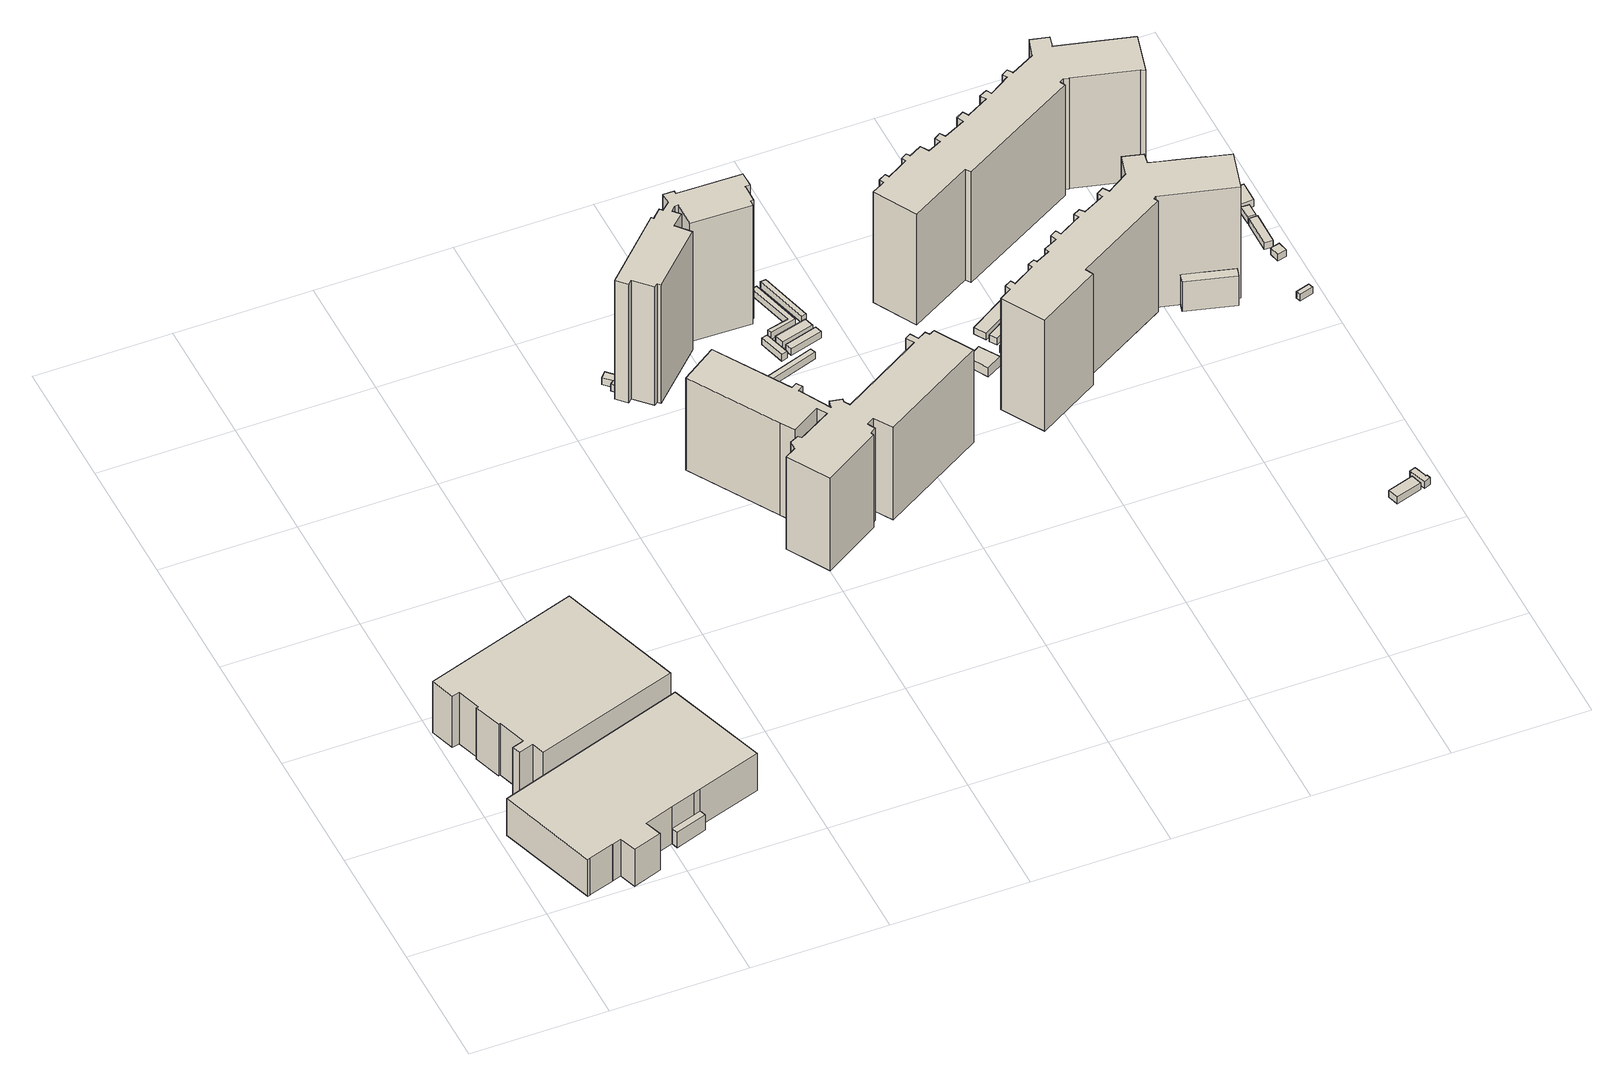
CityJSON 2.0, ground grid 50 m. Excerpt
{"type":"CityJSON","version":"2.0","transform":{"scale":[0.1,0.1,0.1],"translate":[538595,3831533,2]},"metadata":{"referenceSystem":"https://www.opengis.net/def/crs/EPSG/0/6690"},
"CityObjects":{
"building1":{"type":"Building","attributes":{"計測周辺長":227.55,"1/2500図郭":83,"区名":"住之江区","町丁目名称":"南港中７丁目","街区番号":2,"class":"3001","usage":"431","measuredHeight":16.5,"storeysAboveGround":5,"BuildingDetailAttribute.buildingRoofEdgeArea":2931.16,"BuildingDetailAttribute.buildingStructureType":"610","BuildingDetailAttribute.buildingStructureOrgType":"2","BuildingDetailAttribute.detailedUsage":"1720","BuildingDetailAttribute.specifiedBuildingCoverageRate":0.6,"BuildingDetailAttribute.surveyYear":2017,"BuildingTsunamiRiskAttribute.description":"1","BuildingTsunamiRiskAttribute.rank":"2","BuildingTsunamiRiskAttribute.depth":0.96,"BuildingHighTideRiskAttribute.description":"1","BuildingHighTideRiskAttribute.rank":"3","BuildingHighTideRiskAttribute.depth":3.7,"BuildingIDAttribute.prefecture":"27","BuildingIDAttribute.city":"27125"},"geometry":[{"type":"Solid","lod":"1","boundaries":[[[[0,1,2,3,4,5,6,7,8,9,10,11,12,13,14]],[[13,15,16,14]],[[12,17,15,13]],[[11,18,17,12]],[[10,19,18,11]],[[9,20,19,10]],[[8,21,20,9]],[[7,22,21,8]],[[6,23,22,7]],[[5,24,23,6]],[[4,25,24,5]],[[3,26,25,4]],[[2,27,26,3]],[[1,28,27,2]],[[0,29,28,1]],[[14,16,29,0]],[[15,17,18,19,20,21,22,23,24,25,26,27,28,29,16]]]]}]},
"building2":{"type":"Building","attributes":{"計測周辺長":219.79,"1/2500図郭":83,"区名":"住之江区","町丁目名称":"南港中７丁目","街区番号":2,"class":"3002","usage":"431","measuredHeight":23.1,"storeysAboveGround":6,"BuildingDetailAttribute.buildingRoofEdgeArea":2808.56,"BuildingDetailAttribute.buildingStructureType":"610","BuildingDetailAttribute.buildingStructureOrgType":"2","BuildingDetailAttribute.detailedUsage":"1720","BuildingDetailAttribute.specifiedBuildingCoverageRate":0.6,"BuildingDetailAttribute.surveyYear":2017,"BuildingTsunamiRiskAttribute.description":"1","BuildingTsunamiRiskAttribute.rank":"2","BuildingTsunamiRiskAttribute.depth":1.07,"BuildingHighTideRiskAttribute.description":"1","BuildingHighTideRiskAttribute.rank":"3","BuildingHighTideRiskAttribute.depth":3.72,"BuildingIDAttribute.prefecture":"27","BuildingIDAttribute.city":"27125"},"geometry":[{"type":"Solid","lod":"1","boundaries":[[[[30,31,32,33,34,35,36,37,38,39,40,41,42,43]],[[42,44,45,43]],[[41,46,44,42]],[[40,47,46,41]],[[39,48,47,40]],[[38,49,48,39]],[[37,50,49,38]],[[36,51,50,37]],[[35,52,51,36]],[[34,53,52,35]],[[33,54,53,34]],[[32,55,54,33]],[[31,56,55,32]],[[30,57,56,31]],[[43,45,57,30]],[[44,46,47,48,49,50,51,52,53,54,55,56,57,45]]]]}]},
"building3":{"type":"Building","attributes":{"計測周辺長":29.86,"1/2500図郭":83,"区名":"住之江区","町丁目名称":"南港中７丁目","街区番号":2,"class":"3003","usage":"431","measuredHeight":6.9,"storeysAboveGround":2,"BuildingDetailAttribute.buildingRoofEdgeArea":32.04,"BuildingDetailAttribute.buildingStructureType":"610","BuildingDetailAttribute.buildingStructureOrgType":"2","BuildingDetailAttribute.detailedUsage":"1720","BuildingDetailAttribute.specifiedBuildingCoverageRate":0.6,"BuildingDetailAttribute.surveyYear":2017,"BuildingTsunamiRiskAttribute.description":"1","BuildingTsunamiRiskAttribute.rank":"2","BuildingTsunamiRiskAttribute.depth":1,"BuildingHighTideRiskAttribute.description":"1","BuildingHighTideRiskAttribute.rank":"3","BuildingHighTideRiskAttribute.depth":3.7,"BuildingIDAttribute.prefecture":"27","BuildingIDAttribute.city":"27125"},"geometry":[{"type":"Solid","lod":"1","boundaries":[[[[58,59,60,61,62]],[[61,63,64,62]],[[60,65,63,61]],[[59,66,65,60]],[[58,67,66,59]],[[62,64,67,58]],[[63,65,66,67,64]]]]}]},
"building4":{"type":"Building","attributes":{"計測周辺長":77.87,"1/2500図郭":83,"区名":"住之江区","町丁目名称":"南港中３丁目","街区番号":9,"class":"3003","usage":"431","storeysAboveGround":1,"BuildingDetailAttribute.buildingRoofEdgeArea":107.81,"BuildingDetailAttribute.buildingStructureType":"610","BuildingDetailAttribute.buildingStructureOrgType":"2","BuildingDetailAttribute.detailedUsage":"1740","BuildingDetailAttribute.specifiedBuildingCoverageRate":0.6,"BuildingDetailAttribute.surveyYear":2017,"BuildingHighTideRiskAttribute.description":"1","BuildingHighTideRiskAttribute.rank":"2","BuildingHighTideRiskAttribute.depth":1.12,"BuildingIDAttribute.prefecture":"27","BuildingIDAttribute.city":"27125"},"geometry":[{"type":"Solid","lod":"1","boundaries":[[[[68,69,70,71,72,73,74,75,76,77,78,79]],[[78,80,81,79]],[[77,82,80,78]],[[76,83,82,77]],[[75,84,83,76]],[[74,85,84,75]],[[73,86,85,74]],[[72,87,86,73]],[[71,88,87,72]],[[70,89,88,71]],[[69,90,89,70]],[[68,91,90,69]],[[79,81,91,68]],[[80,82,83,84,85,86,87,88,89,90,91,81]]]]}]},
"building5":{"type":"Building","attributes":{"計測周辺長":20.27,"1/2500図郭":83,"区名":"住之江区","町丁目名称":"南港中３丁目","街区番号":9,"class":"3003","usage":"431","storeysAboveGround":1,"BuildingDetailAttribute.buildingRoofEdgeArea":24.84,"BuildingDetailAttribute.buildingStructureType":"610","BuildingDetailAttribute.buildingStructureOrgType":"2","BuildingDetailAttribute.detailedUsage":"1740","BuildingDetailAttribute.specifiedBuildingCoverageRate":0.6,"BuildingDetailAttribute.surveyYear":2017,"BuildingHighTideRiskAttribute.description":"1","BuildingHighTideRiskAttribute.rank":"2","BuildingHighTideRiskAttribute.depth":1,"BuildingIDAttribute.prefecture":"27","BuildingIDAttribute.city":"27125"},"geometry":[{"type":"Solid","lod":"1","boundaries":[[[[92,93,94,95]],[[94,96,97,95]],[[93,98,96,94]],[[92,99,98,93]],[[95,97,99,92]],[[96,98,99,97]]]]}]},
"building6":{"type":"Building","attributes":{"計測周辺長":20.17,"1/2500図郭":83,"区名":"住之江区","町丁目名称":"南港中３丁目","街区番号":9,"class":"3003","usage":"431","storeysAboveGround":1,"BuildingDetailAttribute.buildingRoofEdgeArea":24.75,"BuildingDetailAttribute.buildingStructureType":"610","BuildingDetailAttribute.buildingStructureOrgType":"2","BuildingDetailAttribute.detailedUsage":"1740","BuildingDetailAttribute.specifiedBuildingCoverageRate":0.6,"BuildingDetailAttribute.surveyYear":2017,"BuildingHighTideRiskAttribute.description":"1","BuildingHighTideRiskAttribute.rank":"2","BuildingHighTideRiskAttribute.depth":1,"BuildingIDAttribute.prefecture":"27","BuildingIDAttribute.city":"27125"},"geometry":[{"type":"Solid","lod":"1","boundaries":[[[[100,101,102,103]],[[102,104,105,103]],[[101,106,104,102]],[[100,107,106,101]],[[103,105,107,100]],[[104,106,107,105]]]]}]},
"building7":{"type":"Building","attributes":{"計測周辺長":191.43,"1/2500図郭":83,"区名":"住之江区","町丁目名称":"南港中３丁目","街区番号":9,"class":"3002","usage":"412","measuredHeight":53.1,"storeysAboveGround":14,"BuildingDetailAttribute.buildingRoofEdgeArea":879.19,"BuildingDetailAttribute.buildingStructureType":"603","BuildingDetailAttribute.buildingStructureOrgType":"3","BuildingDetailAttribute.detailedUsage":"1130","BuildingDetailAttribute.specifiedBuildingCoverageRate":0.6,"BuildingDetailAttribute.surveyYear":2017,"BuildingHighTideRiskAttribute.description":"1","BuildingHighTideRiskAttribute.rank":"2","BuildingHighTideRiskAttribute.depth":1.05,"BuildingIDAttribute.prefecture":"27","BuildingIDAttribute.city":"27125"},"geometry":[{"type":"Solid","lod":"1","boundaries":[[[[108,109,110,111,112,113,114,115,116,117,118,119,120,121,122,123,124,125,126,127,128,129,130,131,132,133,134]],[[133,135,136,134]],[[132,137,135,133]],[[131,138,137,132]],[[130,139,138,131]],[[129,140,139,130]],[[128,141,140,129]],[[127,142,141,128]],[[126,143,142,127]],[[125,144,143,126]],[[124,145,144,125]],[[123,146,145,124]],[[122,147,146,123]],[[121,148,147,122]],[[120,149,148,121]],[[119,150,149,120]],[[118,151,150,119]],[[117,152,151,118]],[[116,153,152,117]],[[115,154,153,116]],[[114,155,154,115]],[[113,156,155,114]],[[112,157,156,113]],[[111,158,157,112]],[[110,159,158,111]],[[109,160,159,110]],[[108,161,160,109]],[[134,136,161,108]],[[135,137,138,139,140,141,142,143,144,145,146,147,148,149,150,151,152,153,154,155,156,157,158,159,160,161,136]]]]}]},
"building8":{"type":"Building","attributes":{"計測周辺長":330.6,"1/2500図郭":83,"区名":"住之江区","町丁目名称":"南港中３丁目","街区番号":9,"class":"3002","usage":"412","measuredHeight":41.5,"storeysAboveGround":12,"BuildingDetailAttribute.buildingRoofEdgeArea":1994.13,"BuildingDetailAttribute.buildingStructureType":"603","BuildingDetailAttribute.buildingStructureOrgType":"3","BuildingDetailAttribute.detailedUsage":"1130","BuildingDetailAttribute.specifiedBuildingCoverageRate":0.6,"BuildingDetailAttribute.surveyYear":2017,"BuildingHighTideRiskAttribute.description":"1","BuildingHighTideRiskAttribute.rank":"2","BuildingHighTideRiskAttribute.depth":0.892,"BuildingIDAttribute.prefecture":"27","BuildingIDAttribute.city":"27125"},"geometry":[{"type":"Solid","lod":"1","boundaries":[[[[162,163,164,165,166,167,168,169,170,171,172,173,174,175,176,177,178,179,180,181,182,183,184,185,186,187,188,189,190,191,192,193,194,195,196]],[[195,197,198,196]],[[194,199,197,195]],[[193,200,199,194]],[[192,201,200,193]],[[191,202,201,192]],[[190,203,202,191]],[[189,204,203,190]],[[188,205,204,189]],[[187,206,205,188]],[[186,207,206,187]],[[185,208,207,186]],[[184,209,208,185]],[[183,210,209,184]],[[182,211,210,183]],[[181,212,211,182]],[[180,213,212,181]],[[179,214,213,180]],[[178,215,214,179]],[[177,216,215,178]],[[176,217,216,177]],[[175,218,217,176]],[[174,219,218,175]],[[173,220,219,174]],[[172,221,220,173]],[[171,222,221,172]],[[170,223,222,171]],[[169,224,223,170]],[[168,225,224,169]],[[167,226,225,168]],[[166,227,226,167]],[[165,228,227,166]],[[164,229,228,165]],[[163,230,229,164]],[[162,231,230,163]],[[196,198,231,162]],[[197,199,200,201,202,203,204,205,206,207,208,209,210,211,212,213,214,215,216,217,218,219,220,221,222,223,224,225,226,227,228,229,230,231,198]]]]}]},
"building9":{"type":"Building","attributes":{"計測周辺長":18.7,"1/2500図郭":83,"区名":"住之江区","町丁目名称":"南港中３丁目","街区番号":9,"class":"3003","usage":"431","storeysAboveGround":1,"BuildingDetailAttribute.buildingRoofEdgeArea":16.97,"BuildingDetailAttribute.buildingStructureType":"610","BuildingDetailAttribute.buildingStructureOrgType":"2","BuildingDetailAttribute.detailedUsage":"1740","BuildingDetailAttribute.specifiedBuildingCoverageRate":0.6,"BuildingDetailAttribute.surveyYear":2017,"BuildingHighTideRiskAttribute.description":"1","BuildingHighTideRiskAttribute.rank":"2","BuildingHighTideRiskAttribute.depth":0.985,"BuildingIDAttribute.prefecture":"27","BuildingIDAttribute.city":"27125"},"geometry":[{"type":"Solid","lod":"1","boundaries":[[[[232,233,234,235]],[[234,236,237,235]],[[233,238,236,234]],[[232,239,238,233]],[[235,237,239,232]],[[236,238,239,237]]]]}]},
"building10":{"type":"Building","attributes":{"計測周辺長":53.29,"1/2500図郭":83,"区名":"住之江区","町丁目名称":"南港中３丁目","街区番号":9,"class":"3001","usage":"414","measuredHeight":6.9,"storeysAboveGround":2,"BuildingDetailAttribute.buildingRoofEdgeArea":145.37,"BuildingDetailAttribute.buildingStructureType":"603","BuildingDetailAttribute.buildingStructureOrgType":"3","BuildingDetailAttribute.detailedUsage":"1140","BuildingDetailAttribute.specifiedBuildingCoverageRate":0.6,"BuildingDetailAttribute.surveyYear":2017,"BuildingHighTideRiskAttribute.description":"1","BuildingHighTideRiskAttribute.rank":"2","BuildingHighTideRiskAttribute.depth":1.04,"BuildingIDAttribute.prefecture":"27","BuildingIDAttribute.city":"27125"},"geometry":[{"type":"Solid","lod":"1","boundaries":[[[[240,241,242,243,244,245,246,247]],[[246,248,249,247]],[[245,250,248,246]],[[244,251,250,245]],[[243,252,251,244]],[[242,253,252,243]],[[241,254,253,242]],[[240,255,254,241]],[[247,249,255,240]],[[248,250,251,252,253,254,255,249]]]]}]},
"building11":{"type":"Building","attributes":{"計測周辺長":86.63,"1/2500図郭":83,"区名":"住之江区","町丁目名称":"南港中３丁目","街区番号":9,"class":"3003","usage":"431","storeysAboveGround":1,"BuildingDetailAttribute.buildingRoofEdgeArea":91.78,"BuildingDetailAttribute.buildingStructureType":"610","BuildingDetailAttribute.buildingStructureOrgType":"2","BuildingDetailAttribute.detailedUsage":"1740","BuildingDetailAttribute.specifiedBuildingCoverageRate":0.6,"BuildingDetailAttribute.surveyYear":2017,"BuildingHighTideRiskAttribute.description":"1","BuildingHighTideRiskAttribute.rank":"2","BuildingHighTideRiskAttribute.depth":0.973,"BuildingIDAttribute.prefecture":"27","BuildingIDAttribute.city":"27125"},"geometry":[{"type":"Solid","lod":"1","boundaries":[[[[256,257,258,259]],[[258,260,261,259]],[[257,262,260,258]],[[256,263,262,257]],[[259,261,263,256]],[[260,262,263,261]]]]}]},
"building12":{"type":"Building","attributes":{"計測周辺長":18.37,"1/2500図郭":83,"区名":"住之江区","町丁目名称":"南港中３丁目","街区番号":9,"class":"3003","usage":"431","storeysAboveGround":1,"BuildingDetailAttribute.buildingRoofEdgeArea":18.41,"BuildingDetailAttribute.buildingStructureType":"610","BuildingDetailAttribute.buildingStructureOrgType":"2","BuildingDetailAttribute.detailedUsage":"1740","BuildingDetailAttribute.specifiedBuildingCoverageRate":0.6,"BuildingDetailAttribute.surveyYear":2017,"BuildingHighTideRiskAttribute.description":"1","BuildingHighTideRiskAttribute.rank":"2","BuildingHighTideRiskAttribute.depth":0.985,"BuildingIDAttribute.prefecture":"27","BuildingIDAttribute.city":"27125"},"geometry":[{"type":"Solid","lod":"1","boundaries":[[[[264,265,266,267]],[[266,268,269,267]],[[265,270,268,266]],[[264,271,270,265]],[[267,269,271,264]],[[268,270,271,269]]]]}]},
"building13":{"type":"Building","attributes":{"計測周辺長":21.28,"1/2500図郭":83,"区名":"住之江区","町丁目名称":"南港中３丁目","街区番号":9,"class":"3003","usage":"431","storeysAboveGround":1,"BuildingDetailAttribute.buildingRoofEdgeArea":27.97,"BuildingDetailAttribute.buildingStructureType":"610","BuildingDetailAttribute.buildingStructureOrgType":"2","BuildingDetailAttribute.detailedUsage":"1740","BuildingDetailAttribute.specifiedBuildingCoverageRate":0.6,"BuildingDetailAttribute.surveyYear":2017,"BuildingHighTideRiskAttribute.description":"1","BuildingHighTideRiskAttribute.rank":"2","BuildingHighTideRiskAttribute.depth":1.07,"BuildingIDAttribute.prefecture":"27","BuildingIDAttribute.city":"27125"},"geometry":[{"type":"Solid","lod":"1","boundaries":[[[[272,273,274,275]],[[274,276,277,275]],[[273,278,276,274]],[[272,279,278,273]],[[275,277,279,272]],[[276,278,279,277]]]]}]},
"building14":{"type":"Building","attributes":{"計測周辺長":19.48,"1/2500図郭":83,"区名":"住之江区","町丁目名称":"南港中３丁目","街区番号":9,"class":"3003","usage":"431","storeysAboveGround":1,"BuildingDetailAttribute.buildingRoofEdgeArea":22.69,"BuildingDetailAttribute.buildingStructureType":"610","BuildingDetailAttribute.buildingStructureOrgType":"2","BuildingDetailAttribute.detailedUsage":"1740","BuildingDetailAttribute.specifiedBuildingCoverageRate":0.6,"BuildingDetailAttribute.surveyYear":2017,"BuildingHighTideRiskAttribute.description":"1","BuildingHighTideRiskAttribute.rank":"2","BuildingHighTideRiskAttribute.depth":1.02,"BuildingIDAttribute.prefecture":"27","BuildingIDAttribute.city":"27125"},"geometry":[{"type":"Solid","lod":"1","boundaries":[[[[280,281,282,283]],[[282,284,285,283]],[[281,286,284,282]],[[280,287,286,281]],[[283,285,287,280]],[[284,286,287,285]]]]}]},
"building15":{"type":"Building","attributes":{"計測周辺長":25.18,"1/2500図郭":83,"区名":"住之江区","町丁目名称":"南港中３丁目","街区番号":9,"class":"3003","usage":"431","storeysAboveGround":1,"BuildingDetailAttribute.buildingRoofEdgeArea":23.94,"BuildingDetailAttribute.buildingStructureType":"610","BuildingDetailAttribute.buildingStructureOrgType":"2","BuildingDetailAttribute.detailedUsage":"1740","BuildingDetailAttribute.specifiedBuildingCoverageRate":0.6,"BuildingDetailAttribute.surveyYear":2017,"BuildingHighTideRiskAttribute.description":"1","BuildingHighTideRiskAttribute.rank":"2","BuildingHighTideRiskAttribute.depth":1.13,"BuildingIDAttribute.prefecture":"27","BuildingIDAttribute.city":"27125"},"geometry":[{"type":"Solid","lod":"1","boundaries":[[[[288,289,290,291]],[[290,292,293,291]],[[289,294,292,290]],[[288,295,294,289]],[[291,293,295,288]],[[292,294,295,293]]]]}]},
"building16":{"type":"Building","attributes":{"計測周辺長":20.35,"1/2500図郭":83,"区名":"住之江区","町丁目名称":"南港中３丁目","街区番号":9,"class":"3003","usage":"431","storeysAboveGround":1,"BuildingDetailAttribute.buildingRoofEdgeArea":23.94,"BuildingDetailAttribute.buildingStructureType":"610","BuildingDetailAttribute.buildingStructureOrgType":"2","BuildingDetailAttribute.detailedUsage":"1740","BuildingDetailAttribute.specifiedBuildingCoverageRate":0.6,"BuildingDetailAttribute.surveyYear":2017,"BuildingHighTideRiskAttribute.description":"1","BuildingHighTideRiskAttribute.rank":"2","BuildingHighTideRiskAttribute.depth":1.02,"BuildingIDAttribute.prefecture":"27","BuildingIDAttribute.city":"27125"},"geometry":[{"type":"Solid","lod":"1","boundaries":[[[[296,297,298,299]],[[298,300,301,299]],[[297,302,300,298]],[[296,303,302,297]],[[299,301,303,296]],[[300,302,303,301]]]]}]},
"building17":{"type":"Building","attributes":{"計測周辺長":32.63,"1/2500図郭":83,"区名":"住之江区","町丁目名称":"南港中３丁目","街区番号":9,"class":"3003","usage":"431","storeysAboveGround":1,"BuildingDetailAttribute.buildingRoofEdgeArea":46.12,"BuildingDetailAttribute.buildingStructureType":"610","BuildingDetailAttribute.buildingStructureOrgType":"2","BuildingDetailAttribute.detailedUsage":"1740","BuildingDetailAttribute.specifiedBuildingCoverageRate":0.6,"BuildingDetailAttribute.surveyYear":2017,"BuildingHighTideRiskAttribute.description":"1","BuildingHighTideRiskAttribute.rank":"2","BuildingHighTideRiskAttribute.depth":1.34,"BuildingIDAttribute.prefecture":"27","BuildingIDAttribute.city":"27125"},"geometry":[{"type":"Solid","lod":"1","boundaries":[[[[304,305,306,307]],[[306,308,309,307]],[[305,310,308,306]],[[304,311,310,305]],[[307,309,311,304]],[[308,310,311,309]]]]}]},
"building18":{"type":"Building","attributes":{"計測周辺長":31.18,"1/2500図郭":83,"区名":"住之江区","町丁目名称":"南港中３丁目","街区番号":9,"class":"3003","usage":"431","storeysAboveGround":1,"BuildingDetailAttribute.buildingRoofEdgeArea":36.31,"BuildingDetailAttribute.buildingStructureType":"610","BuildingDetailAttribute.buildingStructureOrgType":"2","BuildingDetailAttribute.detailedUsage":"1740","BuildingDetailAttribute.specifiedBuildingCoverageRate":0.6,"BuildingDetailAttribute.surveyYear":2017,"BuildingHighTideRiskAttribute.description":"1","BuildingHighTideRiskAttribute.rank":"2","BuildingHighTideRiskAttribute.depth":1.06,"BuildingIDAttribute.prefecture":"27","BuildingIDAttribute.city":"27125"},"geometry":[{"type":"Solid","lod":"1","boundaries":[[[[312,313,314,315]],[[314,316,317,315]],[[313,318,316,314]],[[312,319,318,313]],[[315,317,319,312]],[[316,318,319,317]]]]}]},
"building19":{"type":"Building","attributes":{"計測周辺長":60.88,"1/2500図郭":83,"区名":"住之江区","町丁目名称":"南港中３丁目","街区番号":9,"class":"3003","usage":"431","storeysAboveGround":1,"BuildingDetailAttribute.buildingRoofEdgeArea":53.75,"BuildingDetailAttribute.buildingStructureType":"610","BuildingDetailAttribute.buildingStructureOrgType":"2","BuildingDetailAttribute.detailedUsage":"1740","BuildingDetailAttribute.specifiedBuildingCoverageRate":0.6,"BuildingDetailAttribute.surveyYear":2017,"BuildingHighTideRiskAttribute.description":"1","BuildingHighTideRiskAttribute.rank":"2","BuildingHighTideRiskAttribute.depth":1.08,"BuildingIDAttribute.prefecture":"27","BuildingIDAttribute.city":"27125"},"geometry":[{"type":"Solid","lod":"1","boundaries":[[[[320,321,322,323,324,325]],[[324,326,327,325]],[[323,328,326,324]],[[322,329,328,323]],[[321,330,329,322]],[[320,331,330,321]],[[325,327,331,320]],[[326,328,329,330,331,327]]]]}]},
"building20":{"type":"Building","attributes":{"計測周辺長":21.81,"1/2500図郭":83,"区名":"住之江区","町丁目名称":"南港中３丁目","街区番号":9,"class":"3003","usage":"431","storeysAboveGround":1,"BuildingDetailAttribute.buildingRoofEdgeArea":28,"BuildingDetailAttribute.buildingStructureType":"610","BuildingDetailAttribute.buildingStructureOrgType":"2","BuildingDetailAttribute.detailedUsage":"1740","BuildingDetailAttribute.specifiedBuildingCoverageRate":0.6,"BuildingDetailAttribute.surveyYear":2017,"BuildingHighTideRiskAttribute.description":"1","BuildingHighTideRiskAttribute.rank":"2","BuildingHighTideRiskAttribute.depth":0.844,"BuildingIDAttribute.prefecture":"27","BuildingIDAttribute.city":"27125"},"geometry":[{"type":"Solid","lod":"1","boundaries":[[[[332,333,334,335]],[[334,336,337,335]],[[333,338,336,334]],[[332,339,338,333]],[[335,337,339,332]],[[336,338,339,337]]]]}]},
"building21":{"type":"Building","attributes":{"計測周辺長":45.98,"1/2500図郭":83,"区名":"住之江区","町丁目名称":"南港中３丁目","街区番号":9,"class":"3003","usage":"431","storeysAboveGround":1,"BuildingDetailAttribute.buildingRoofEdgeArea":40.22,"BuildingDetailAttribute.buildingStructureType":"610","BuildingDetailAttribute.buildingStructureOrgType":"2","BuildingDetailAttribute.detailedUsage":"1740","BuildingDetailAttribute.specifiedBuildingCoverageRate":0.6,"BuildingDetailAttribute.surveyYear":2017,"BuildingHighTideRiskAttribute.description":"1","BuildingHighTideRiskAttribute.rank":"2","BuildingHighTideRiskAttribute.depth":1.31,"BuildingIDAttribute.prefecture":"27","BuildingIDAttribute.city":"27125"},"geometry":[{"type":"Solid","lod":"1","boundaries":[[[[340,341,342,343]],[[342,344,345,343]],[[341,346,344,342]],[[340,347,346,341]],[[343,345,347,340]],[[344,346,347,345]]]]}]},
"building22":{"type":"Building","attributes":{"計測周辺長":29.59,"1/2500図郭":83,"区名":"住之江区","町丁目名称":"南港中３丁目","街区番号":8,"class":"3001","usage":"412","measuredHeight":4.2,"storeysAboveGround":1,"BuildingDetailAttribute.buildingRoofEdgeArea":53.69,"BuildingDetailAttribute.buildingStructureType":"603","BuildingDetailAttribute.buildingStructureOrgType":"3","BuildingDetailAttribute.detailedUsage":"1130","BuildingDetailAttribute.specifiedBuildingCoverageRate":0.6,"BuildingDetailAttribute.surveyYear":2017,"BuildingHighTideRiskAttribute.description":"1","BuildingHighTideRiskAttribute.rank":"2","BuildingHighTideRiskAttribute.depth":0.806,"BuildingIDAttribute.prefecture":"27","BuildingIDAttribute.city":"27125"},"geometry":[{"type":"Solid","lod":"1","boundaries":[[[[348,349,350,351]],[[350,352,353,351]],[[349,354,352,350]],[[348,355,354,349]],[[351,353,355,348]],[[352,354,355,353]]]]}]},
"building23":{"type":"Building","attributes":{"計測周辺長":53.94,"1/2500図郭":83,"区名":"住之江区","町丁目名称":"南港中３丁目","街区番号":8,"class":"3003","usage":"431","storeysAboveGround":1,"BuildingDetailAttribute.buildingRoofEdgeArea":104.88,"BuildingDetailAttribute.buildingStructureType":"610","BuildingDetailAttribute.buildingStructureOrgType":"2","BuildingDetailAttribute.detailedUsage":"1740","BuildingDetailAttribute.specifiedBuildingCoverageRate":0.6,"BuildingDetailAttribute.surveyYear":2017,"BuildingHighTideRiskAttribute.description":"1","BuildingHighTideRiskAttribute.rank":"2","BuildingHighTideRiskAttribute.depth":0.677,"BuildingIDAttribute.prefecture":"27","BuildingIDAttribute.city":"27125"},"geometry":[{"type":"Solid","lod":"1","boundaries":[[[[356,357,358,359,360,361]],[[360,362,363,361]],[[359,364,362,360]],[[358,365,364,359]],[[357,366,365,358]],[[356,367,366,357]],[[361,363,367,356]],[[362,364,365,366,367,363]]]]}]},
"building24":{"type":"Building","attributes":{"計測周辺長":48.91,"1/2500図郭":83,"区名":"住之江区","町丁目名称":"南港中３丁目","街区番号":8,"class":"3003","usage":"431","storeysAboveGround":1,"BuildingDetailAttribute.buildingRoofEdgeArea":70.91,"BuildingDetailAttribute.buildingStructureType":"610","BuildingDetailAttribute.buildingStructureOrgType":"2","BuildingDetailAttribute.detailedUsage":"1740","BuildingDetailAttribute.specifiedBuildingCoverageRate":0.6,"BuildingDetailAttribute.surveyYear":2017,"BuildingHighTideRiskAttribute.description":"1","BuildingHighTideRiskAttribute.rank":"2","BuildingHighTideRiskAttribute.depth":0.906,"BuildingIDAttribute.prefecture":"27","BuildingIDAttribute.city":"27125"},"geometry":[{"type":"Solid","lod":"1","boundaries":[[[[368,369,370,371]],[[370,372,373,371]],[[369,374,372,370]],[[368,375,374,369]],[[371,373,375,368]],[[372,374,375,373]]]]}]},
"building25":{"type":"Building","attributes":{"計測周辺長":50.35,"1/2500図郭":83,"区名":"住之江区","町丁目名称":"南港中３丁目","街区番号":8,"class":"3003","usage":"431","storeysAboveGround":1,"BuildingDetailAttribute.buildingRoofEdgeArea":70.19,"BuildingDetailAttribute.buildingStructureType":"610","BuildingDetailAttribute.buildingStructureOrgType":"2","BuildingDetailAttribute.detailedUsage":"1740","BuildingDetailAttribute.specifiedBuildingCoverageRate":0.6,"BuildingDetailAttribute.surveyYear":2017,"BuildingHighTideRiskAttribute.description":"1","BuildingHighTideRiskAttribute.rank":"2","BuildingHighTideRiskAttribute.depth":0.906,"BuildingIDAttribute.prefecture":"27","BuildingIDAttribute.city":"27125"},"geometry":[{"type":"Solid","lod":"1","boundaries":[[[[376,377,378,379]],[[378,380,381,379]],[[377,382,380,378]],[[376,383,382,377]],[[379,381,383,376]],[[380,382,383,381]]]]}]},
"building26":{"type":"Building","attributes":{"計測周辺長":31.33,"1/2500図郭":83,"区名":"住之江区","町丁目名称":"南港中３丁目","街区番号":8,"class":"3003","usage":"431","storeysAboveGround":1,"BuildingDetailAttribute.buildingRoofEdgeArea":35.44,"BuildingDetailAttribute.buildingStructureType":"610","BuildingDetailAttribute.buildingStructureOrgType":"2","BuildingDetailAttribute.detailedUsage":"1740","BuildingDetailAttribute.specifiedBuildingCoverageRate":0.6,"BuildingDetailAttribute.surveyYear":2017,"BuildingHighTideRiskAttribute.description":"1","BuildingHighTideRiskAttribute.rank":"2","BuildingHighTideRiskAttribute.depth":0.761,"BuildingIDAttribute.prefecture":"27","BuildingIDAttribute.city":"27125"},"geometry":[{"type":"Solid","lod":"1","boundaries":[[[[384,385,386,387]],[[386,388,389,387]],[[385,390,388,386]],[[384,391,390,385]],[[387,389,391,384]],[[388,390,391,389]]]]}]},
"building27":{"type":"Building","attributes":{"計測周辺長":279.92,"1/2500図郭":83,"区名":"住之江区","町丁目名称":"南港中３丁目","街区番号":8,"class":"3002","usage":"412","measuredHeight":49.8,"storeysAboveGround":14,"BuildingDetailAttribute.buildingRoofEdgeArea":1777.23,"BuildingDetailAttribute.buildingStructureType":"603","BuildingDetailAttribute.buildingStructureOrgType":"3","BuildingDetailAttribute.detailedUsage":"1130","BuildingDetailAttribute.specifiedBuildingCoverageRate":0.6,"BuildingDetailAttribute.surveyYear":2017,"BuildingHighTideRiskAttribute.description":"1","BuildingHighTideRiskAttribute.rank":"2","BuildingHighTideRiskAttribute.depth":1.08,"BuildingIDAttribute.prefecture":"27","BuildingIDAttribute.city":"27125"},"geometry":[{"type":"Solid","lod":"1","boundaries":[[[[392,393,394,395,396,397,398,399,400,401,402,403,404,405,406,407,408,409,410,411,412,413,414,415,416,417,418,419,420,421,422,423,424,425,426,427,428,429,430,431,432]],[[431,433,434,432]],[[430,435,433,431]],[[429,436,435,430]],[[428,437,436,429]],[[427,438,437,428]],[[426,439,438,427]],[[425,440,439,426]],[[424,441,440,425]],[[423,442,441,424]],[[422,443,442,423]],[[421,444,443,422]],[[420,445,444,421]],[[419,446,445,420]],[[418,447,446,419]],[[417,448,447,418]],[[416,449,448,417]],[[415,450,449,416]],[[414,451,450,415]],[[413,452,451,414]],[[412,453,452,413]],[[411,454,453,412]],[[410,455,454,411]],[[409,456,455,410]],[[408,457,456,409]],[[407,458,457,408]],[[406,459,458,407]],[[405,460,459,406]],[[404,461,460,405]],[[403,462,461,404]],[[402,463,462,403]],[[401,464,463,402]],[[400,465,464,401]],[[399,466,465,400]],[[398,467,466,399]],[[397,468,467,398]],[[396,469,468,397]],[[395,470,469,396]],[[394,471,470,395]],[[393,472,471,394]],[[392,473,472,393]],[[432,434,473,392]],[[433,435,436,437,438,439,440,441,442,443,444,445,446,447,448,449,450,451,452,453,454,455,456,457,458,459,460,461,462,463,464,465,466,467,468,469,470,471,472,473,434]]]]}]},
"building28":{"type":"Building","attributes":{"計測周辺長":302.47,"1/2500図郭":83,"区名":"住之江区","町丁目名称":"南港中３丁目","街区番号":8,"class":"3002","usage":"412","measuredHeight":49.7,"storeysAboveGround":14,"BuildingDetailAttribute.buildingRoofEdgeArea":1971.78,"BuildingDetailAttribute.buildingStructureType":"603","BuildingDetailAttribute.buildingStructureOrgType":"3","BuildingDetailAttribute.detailedUsage":"1130","BuildingDetailAttribute.specifiedBuildingCoverageRate":0.6,"BuildingDetailAttribute.surveyYear":2017,"BuildingHighTideRiskAttribute.description":"1","BuildingHighTideRiskAttribute.rank":"2","BuildingHighTideRiskAttribute.depth":1.1,"BuildingIDAttribute.prefecture":"27","BuildingIDAttribute.city":"27125"},"geometry":[{"type":"Solid","lod":"1","boundaries":[[[[474,475,476,477,478,479,480,481,482,483,484,485,486,487,488,489,490,491,492,493,494,495,496,497,498,499,500,501,502,503,504,505,506,507,508,509,510,511,512,513,514,515,516,517,518]],[[517,519,520,518]],[[516,521,519,517]],[[515,522,521,516]],[[514,523,522,515]],[[513,524,523,514]],[[512,525,524,513]],[[511,526,525,512]],[[510,527,526,511]],[[509,528,527,510]],[[508,529,528,509]],[[507,530,529,508]],[[506,531,530,507]],[[505,532,531,506]],[[504,533,532,505]],[[503,534,533,504]],[[502,535,534,503]],[[501,536,535,502]],[[500,537,536,501]],[[499,538,537,500]],[[498,539,538,499]],[[497,540,539,498]],[[496,541,540,497]],[[495,542,541,496]],[[494,543,542,495]],[[493,544,543,494]],[[492,545,544,493]],[[491,546,545,492]],[[490,547,546,491]],[[489,548,547,490]],[[488,549,548,489]],[[487,550,549,488]],[[486,551,550,487]],[[485,552,551,486]],[[484,553,552,485]],[[483,554,553,484]],[[482,555,554,483]],[[481,556,555,482]],[[480,557,556,481]],[[479,558,557,480]],[[478,559,558,479]],[[477,560,559,478]],[[476,561,560,477]],[[475,562,561,476]],[[474,563,562,475]],[[518,520,563,474]],[[519,521,522,523,524,525,526,527,528,529,530,531,532,533,534,535,536,537,538,539,540,541,542,543,544,545,546,547,548,549,550,551,552,553,554,555,556,557,558,559,560,561,562,563,520]]]]}]},
"building29":{"type":"Building","attributes":{"class":"3001","BuildingDetailAttribute.specifiedBuildingCoverageRate":0.6,"BuildingDetailAttribute.surveyYear":2017,"BuildingTsunamiRiskAttribute.description":"1","BuildingTsunamiRiskAttribute.rank":"2","BuildingTsunamiRiskAttribute.depth":0.79,"BuildingHighTideRiskAttribute.description":"1","BuildingHighTideRiskAttribute.rank":"3","BuildingHighTideRiskAttribute.depth":3.57,"BuildingIDAttribute.prefecture":"27","BuildingIDAttribute.city":"27125"},"geometry":[{"type":"Solid","lod":"1","boundaries":[[[[564,565,566,567]],[[566,568,569,567]],[[565,570,568,566]],[[564,571,570,565]],[[567,569,571,564]],[[568,570,571,569]]]]}]},
"building30":{"type":"Building","attributes":{"class":"3001","BuildingDetailAttribute.specifiedBuildingCoverageRate":0.6,"BuildingDetailAttribute.surveyYear":2017,"BuildingTsunamiRiskAttribute.description":"1","BuildingTsunamiRiskAttribute.rank":"2","BuildingTsunamiRiskAttribute.depth":0.51,"BuildingHighTideRiskAttribute.description":"1","BuildingHighTideRiskAttribute.rank":"3","BuildingHighTideRiskAttribute.depth":3.29,"BuildingIDAttribute.prefecture":"27","BuildingIDAttribute.city":"27125"},"geometry":[{"type":"Solid","lod":"1","boundaries":[[[[572,573,574,575,576,577]],[[576,578,579,577]],[[575,580,578,576]],[[574,581,580,575]],[[573,582,581,574]],[[572,583,582,573]],[[577,579,583,572]],[[578,580,581,582,583,579]]]]}]},
"building31":{"type":"Building","attributes":{"計測周辺長":18.63,"1/2500図郭":83,"区名":"住之江区","町丁目名称":"南港中３丁目","街区番号":8,"class":"3003","usage":"412","storeysAboveGround":1,"BuildingDetailAttribute.buildingRoofEdgeArea":11.41,"BuildingDetailAttribute.buildingStructureType":"610","BuildingDetailAttribute.buildingStructureOrgType":"2","BuildingDetailAttribute.detailedUsage":"1130","BuildingDetailAttribute.specifiedBuildingCoverageRate":0.6,"BuildingDetailAttribute.surveyYear":2017,"BuildingHighTideRiskAttribute.description":"1","BuildingHighTideRiskAttribute.rank":"2","BuildingHighTideRiskAttribute.depth":1.1,"BuildingIDAttribute.prefecture":"27","BuildingIDAttribute.city":"27125"},"geometry":[{"type":"Solid","lod":"1","boundaries":[[[[584,585,586,587,588]],[[587,589,590,588]],[[586,591,589,587]],[[585,592,591,586]],[[584,593,592,585]],[[588,590,593,584]],[[589,591,592,593,590]]]]}]},
"building32":{"type":"Building","attributes":{"計測周辺長":44.64,"1/2500図郭":83,"区名":"住之江区","町丁目名称":"南港中３丁目","街区番号":8,"class":"3003","usage":"412","measuredHeight":13.4,"storeysAboveGround":1,"BuildingDetailAttribute.buildingRoofEdgeArea":68,"BuildingDetailAttribute.buildingStructureType":"610","BuildingDetailAttribute.buildingStructureOrgType":"2","BuildingDetailAttribute.detailedUsage":"1130","BuildingDetailAttribute.specifiedBuildingCoverageRate":0.6,"BuildingDetailAttribute.surveyYear":2017,"BuildingHighTideRiskAttribute.description":"1","BuildingHighTideRiskAttribute.rank":"2","BuildingHighTideRiskAttribute.depth":1.04,"BuildingIDAttribute.prefecture":"27","BuildingIDAttribute.city":"27125"},"geometry":[{"type":"Solid","lod":"1","boundaries":[[[[594,595,596,597]],[[596,598,599,597]],[[595,600,598,596]],[[594,601,600,595]],[[597,599,601,594]],[[598,600,601,599]]]]}]},
"building33":{"type":"Building","attributes":{"計測周辺長":279.92,"1/2500図郭":83,"区名":"住之江区","町丁目名称":"南港中３丁目","街区番号":8,"class":"3001","usage":"412","storeysAboveGround":14,"BuildingDetailAttribute.buildingRoofEdgeArea":1777.23,"BuildingDetailAttribute.buildingStructureType":"603","BuildingDetailAttribute.buildingStructureOrgType":"3","BuildingDetailAttribute.detailedUsage":"1130","BuildingDetailAttribute.specifiedBuildingCoverageRate":0.6,"BuildingDetailAttribute.surveyYear":2017,"BuildingHighTideRiskAttribute.description":"1","BuildingHighTideRiskAttribute.rank":"2","BuildingHighTideRiskAttribute.depth":1.22,"BuildingIDAttribute.prefecture":"27","BuildingIDAttribute.city":"27125"},"geometry":[{"type":"Solid","lod":"1","boundaries":[[[[602,603,604,605]],[[604,606,607,605]],[[603,608,606,604]],[[602,609,608,603]],[[605,607,609,602]],[[606,608,609,607]]]]}]},
"building34":{"type":"Building","attributes":{"計測周辺長":14.52,"1/2500図郭":83,"区名":"住之江区","町丁目名称":"南港中３丁目","街区番号":7,"class":"3003","usage":"422","storeysAboveGround":1,"BuildingDetailAttribute.buildingRoofEdgeArea":10.13,"BuildingDetailAttribute.buildingStructureType":"610","BuildingDetailAttribute.buildingStructureOrgType":"2","BuildingDetailAttribute.detailedUsage":"1402","BuildingDetailAttribute.specifiedBuildingCoverageRate":0.6,"BuildingDetailAttribute.surveyYear":2017,"BuildingHighTideRiskAttribute.description":"1","BuildingHighTideRiskAttribute.rank":"2","BuildingHighTideRiskAttribute.depth":1.13,"BuildingIDAttribute.prefecture":"27","BuildingIDAttribute.city":"27125"},"geometry":[{"type":"Solid","lod":"1","boundaries":[[[[610,611,612,613]],[[612,614,615,613]],[[611,616,614,612]],[[610,617,616,611]],[[613,615,617,610]],[[614,616,617,615]]]]}]},
"building35":{"type":"Building","attributes":{"class":"3001","BuildingDetailAttribute.specifiedBuildingCoverageRate":0.6,"BuildingDetailAttribute.surveyYear":2017,"BuildingHighTideRiskAttribute.description":"1","BuildingHighTideRiskAttribute.rank":"2","BuildingHighTideRiskAttribute.depth":1.23,"BuildingIDAttribute.prefecture":"27","BuildingIDAttribute.city":"27125"},"geometry":[{"type":"Solid","lod":"1","boundaries":[[[[618,619,620,621]],[[620,622,623,621]],[[619,624,622,620]],[[618,625,624,619]],[[621,623,625,618]],[[622,624,625,623]]]]}]},
"building36":{"type":"Building","attributes":{"計測周辺長":32.01,"1/2500図郭":83,"区名":"住之江区","町丁目名称":"南港中３丁目","街区番号":7,"class":"3003","usage":"422","storeysAboveGround":1,"BuildingDetailAttribute.buildingRoofEdgeArea":41.44,"BuildingDetailAttribute.buildingStructureType":"603","BuildingDetailAttribute.buildingStructureOrgType":"3","BuildingDetailAttribute.detailedUsage":"1402","BuildingDetailAttribute.specifiedBuildingCoverageRate":0.6,"BuildingDetailAttribute.surveyYear":2017,"BuildingHighTideRiskAttribute.description":"1","BuildingHighTideRiskAttribute.rank":"2","BuildingHighTideRiskAttribute.depth":1.34,"BuildingIDAttribute.prefecture":"27","BuildingIDAttribute.city":"27125"},"geometry":[{"type":"Solid","lod":"1","boundaries":[[[[626,627,628,629]],[[628,630,631,629]],[[627,632,630,628]],[[626,633,632,627]],[[629,631,633,626]],[[630,632,633,631]]]]}]},
"building37":{"type":"Building","attributes":{"計測周辺長":16.26,"1/2500図郭":83,"区名":"住之江区","町丁目名称":"南港中３丁目","街区番号":7,"class":"3003","usage":"422","storeysAboveGround":1,"BuildingDetailAttribute.buildingRoofEdgeArea":15.38,"BuildingDetailAttribute.buildingStructureType":"610","BuildingDetailAttribute.buildingStructureOrgType":"2","BuildingDetailAttribute.detailedUsage":"1402","BuildingDetailAttribute.specifiedBuildingCoverageRate":0.6,"BuildingDetailAttribute.surveyYear":2017,"BuildingHighTideRiskAttribute.description":"1","BuildingHighTideRiskAttribute.rank":"2","BuildingHighTideRiskAttribute.depth":1.34,"BuildingIDAttribute.prefecture":"27","BuildingIDAttribute.city":"27125"},"geometry":[{"type":"Solid","lod":"1","boundaries":[[[[634,635,636,637]],[[636,638,639,637]],[[635,640,638,636]],[[634,641,640,635]],[[637,639,641,634]],[[638,640,641,639]]]]}]},
"building38":{"type":"Building","attributes":{"計測周辺長":26.51,"1/2500図郭":83,"区名":"住之江区","町丁目名称":"南港中３丁目","街区番号":7,"class":"3001","usage":"422","storeysAboveGround":1,"BuildingDetailAttribute.buildingRoofEdgeArea":41.62,"BuildingDetailAttribute.buildingStructureType":"610","BuildingDetailAttribute.buildingStructureOrgType":"2","BuildingDetailAttribute.detailedUsage":"1402","BuildingDetailAttribute.specifiedBuildingCoverageRate":0.6,"BuildingDetailAttribute.surveyYear":2017,"BuildingHighTideRiskAttribute.description":"1","BuildingHighTideRiskAttribute.rank":"2","BuildingHighTideRiskAttribute.depth":1.43,"BuildingIDAttribute.prefecture":"27","BuildingIDAttribute.city":"27125"},"geometry":[{"type":"Solid","lod":"1","boundaries":[[[[642,643,644,645]],[[644,646,647,645]],[[643,648,646,644]],[[642,649,648,643]],[[645,647,649,642]],[[646,648,649,647]]]]}]}
},
"vertices":[
[507,138,3],[400,102,3],[421,40,3],[314,4,3],[293,66,3],[259,55,3],[258,55,3],[164,25,3],[164,24,3],[156,22,3],[32,393,3],[737,630,3],[864,256,3],[624,177,3],[601,169,3],[624,177,168],[601,169,168],[864,256,168],[737,630,168],[32,393,168],[156,22,168],[164,24,168],[164,25,168],[258,55,168],[259,55,168],[293,66,168],[314,4,168],[421,40,168],[400,102,168],[507,138,168],
[578,1122,3],[732,655,3],[201,481,3],[185,529,3],[131,511,3],[120,543,3],[163,557,3],[128,662,3],[121,660,3],[87,762,3],[94,764,3],[65,851,3],[38,843,3],[8,934,3],[38,843,234],[8,934,234],[65,851,234],[94,764,234],[87,762,234],[121,660,234],[128,662,234],[163,557,234],[120,543,234],[131,511,234],[185,529,234],[201,481,234],[732,655,234],[578,1122,234],
[624,177,4],[632,152,4],[515,113,4],[507,138,4],[601,169,4],[507,138,73],[601,169,73],[515,113,73],[632,152,73],[624,177,73],
[1197,2129,31],[1182,2147,31],[1195,2159,31],[1167,2186,31],[1187,2209,31],[1214,2182,31],[1338,2311,31],[1313,2335,31],[1343,2361,31],[1373,2336,31],[1388,2349,31],[1408,2334,31],[1388,2349,61],[1408,2334,61],[1373,2336,61],[1343,2361,61],[1313,2335,61],[1338,2311,61],[1214,2182,61],[1187,2209,61],[1167,2186,61],[1195,2159,61],[1182,2147,61],[1197,2129,61],
[1489,1695,31],[1541,1725,31],[1559,1688,31],[1510,1657,31],[1559,1688,61],[1510,1657,61],[1541,1725,61],[1489,1695,61],
[1517,1648,31],[1567,1676,31],[1587,1641,31],[1537,1608,31],[1587,1641,61],[1537,1608,61],[1567,1676,61],[1517,1648,61],
[1415,2326,29],[1448,2359,29],[1458,2349,29],[1487,2375,29],[1487,2417,29],[1527,2417,29],[1527,2405,29],[1765,2400,29],[1765,2342,29],[1748,2342,29],[1746,2272,29],[1736,2272,29],[1734,2250,29],[1511,2255,29],[1513,2350,29],[1500,2350,29],[1483,2332,29],[1506,2307,29],[1461,2267,29],[1504,2217,29],[1308,2028,29],[1298,2038,29],[1286,2028,29],[1228,2087,29],[1213,2072,29],[1178,2109,29],[1408,2334,29],[1178,2109,561],[1408,2334,561],[1213,2072,561],[1228,2087,561],[1286,2028,561],[1298,2038,561],[1308,2028,561],[1504,2217,561],[1461,2267,561],[1506,2307,561],[1483,2332,561],[1500,2350,561],[1513,2350,561],[1511,2255,561],[1734,2250,561],[1736,2272,561],[1746,2272,561],[1748,2342,561],[1765,2342,561],[1765,2400,561],[1527,2405,561],[1527,2417,561],[1487,2417,561],[1487,2375,561],[1458,2349,561],[1448,2359,561],[1415,2326,561],
[1401,1234,29],[1443,1259,29],[1443,1292,29],[1475,1307,29],[1486,1297,29],[1605,1366,29],[1584,1402,29],[1479,1337,29],[1447,1389,29],[1254,1707,29],[1386,1796,29],[1551,1525,29],[1571,1538,29],[1586,1516,29],[1566,1503,29],[1629,1387,29],[1636,1417,29],[1680,1408,29],[1678,1397,29],[1691,1374,29],[2001,1557,29],[1983,1587,29],[2005,1600,29],[2022,1570,29],[2053,1588,29],[2063,1573,29],[2083,1583,29],[2164,1446,29],[1776,1218,29],[1733,1285,29],[1706,1267,29],[1721,1240,29],[1699,1224,29],[1704,1212,29],[1490,1082,29],[1704,1212,444],[1490,1082,444],[1699,1224,444],[1721,1240,444],[1706,1267,444],[1733,1285,444],[1776,1218,444],[2164,1446,444],[2083,1583,444],[2063,1573,444],[2053,1588,444],[2022,1570,444],[2005,1600,444],[1983,1587,444],[2001,1557,444],[1691,1374,444],[1678,1397,444],[1680,1408,444],[1636,1417,444],[1629,1387,444],[1566,1503,444],[1586,1516,444],[1571,1538,444],[1551,1525,444],[1386,1796,444],[1254,1707,444],[1447,1389,444],[1479,1337,444],[1584,1402,444],[1605,1366,444],[1486,1297,444],[1475,1307,444],[1443,1292,444],[1443,1259,444],[1401,1234,444],
[1736,1492,31],[1758,1505,31],[1792,1445,31],[1772,1433,31],[1792,1445,61],[1772,1433,61],[1758,1505,61],[1736,1492,61],
[1680,1582,31],[1703,1594,31],[1669,1657,31],[1781,1718,31],[1804,1680,31],[1792,1673,31],[1825,1618,31],[1701,1544,31],[1825,1618,100],[1701,1544,100],[1792,1673,100],[1804,1680,100],[1781,1718,100],[1669,1657,100],[1703,1594,100],[1680,1582,100],
[1455,1904,31],[1844,2035,31],[1851,2015,31],[1462,1884,31],[1851,2015,61],[1462,1884,61],[1844,2035,61],[1455,1904,61],
[1773,1510,31],[1798,1525,31],[1831,1471,31],[1804,1458,31],[1831,1471,61],[1804,1458,61],[1798,1525,61],[1773,1510,61],
[1811,1530,31],[1850,1553,31],[1881,1504,31],[1839,1478,31],[1881,1504,61],[1839,1478,61],[1850,1553,61],[1811,1530,61],
[1863,1558,31],[1898,1579,31],[1926,1527,31],[1893,1509,31],[1926,1527,61],[1893,1509,61],[1898,1579,61],[1863,1558,61],
[1720,2149,29],[1742,2155,29],[1770,2057,29],[1748,2050,29],[1770,2057,59],[1748,2050,59],[1742,2155,59],[1720,2149,59],
[1910,1594,32],[1942,1612,32],[1973,1555,32],[1941,1537,32],[1973,1555,62],[1941,1537,62],[1942,1612,62],[1910,1594,62],
[1765,2140,27],[1887,2174,27],[1897,2139,27],[1775,2105,27],[1897,2139,57],[1775,2105,57],[1887,2174,57],[1765,2140,57],
[1780,2090,28],[1902,2126,28],[1910,2099,28],[1788,2063,28],[1910,2099,58],[1788,2063,58],[1902,2126,58],[1780,2090,58],
[1754,2177,28],[1834,2196,28],[1785,2375,28],[1805,2380,28],[1857,2186,28],[1759,2160,28],[1857,2186,58],[1759,2160,58],[1805,2380,58],[1785,2375,58],[1834,2196,58],[1754,2177,58],
[1992,1645,32],[2029,1665,32],[2060,1605,32],[2025,1585,32],[2060,1605,62],[2025,1585,62],[2029,1665,62],[1992,1645,62],
[1825,2395,27],[1845,2398,27],[1899,2196,27],[1882,2191,27],[1899,2196,57],[1882,2191,57],[1845,2398,57],[1825,2395,57],
[2291,1778,32],[2343,1811,32],[2388,1739,32],[2331,1706,32],[2388,1739,74],[2331,1706,74],[2343,1811,74],[2291,1778,74],
[2369,1908,35],[2538,2013,35],[2553,1990,35],[2571,2000,35],[2584,1981,35],[2395,1866,35],[2584,1981,65],[2395,1866,65],[2571,2000,65],[2553,1990,65],[2538,2013,65],[2369,1908,65],
[2413,1799,31],[2597,1903,31],[2615,1873,31],[2431,1772,31],[2615,1873,61],[2431,1772,61],[2597,1903,61],[2413,1799,61],
[2400,1856,34],[2589,1973,34],[2604,1943,34],[2418,1831,34],[2604,1943,64],[2418,1831,64],[2589,1973,64],[2400,1856,64],
[2593,2008,32],[2616,2021,32],[2679,1909,32],[2654,1894,32],[2679,1909,62],[2654,1894,62],[2616,2021,62],[2593,2008,62],
[3096,1921,28],[3097,1921,28],[3189,1895,28],[3189,1894,28],[3217,1887,28],[3277,1870,28],[3236,1717,28],[2965,1789,28],[2955,1782,28],[2963,1767,28],[2615,1566,28],[2630,1536,28],[2397,1401,28],[2308,1553,28],[2353,1581,28],[2345,1601,28],[2370,1616,28],[2380,1599,28],[2462,1649,28],[2454,1664,28],[2479,1677,28],[2487,1665,28],[2541,1693,28],[2534,1710,28],[2586,1736,28],[2576,1758,28],[2601,1773,28],[2611,1753,28],[2695,1802,28],[2685,1819,28],[2712,1834,28],[2725,1817,28],[2807,1860,28],[2797,1880,28],[2822,1895,28],[2837,1873,28],[2919,1926,28],[2938,2007,28],[3011,1987,28],[3004,1947,28],[3043,1936,28],[3004,1947,527],[3043,1936,527],[3011,1987,527],[2938,2007,527],[2919,1926,527],[2837,1873,527],[2822,1895,527],[2797,1880,527],[2807,1860,527],[2725,1817,527],[2712,1834,527],[2685,1819,527],[2695,1802,527],[2611,1753,527],[2601,1773,527],[2576,1758,527],[2586,1736,527],[2534,1710,527],[2541,1693,527],[2487,1665,527],[2479,1677,527],[2454,1664,527],[2462,1649,527],[2380,1599,527],[2370,1616,527],[2345,1601,527],[2353,1581,527],[2308,1553,527],[2397,1401,527],[2630,1536,527],[2615,1566,527],[2963,1767,527],[2955,1782,527],[2965,1789,527],[3236,1717,527],[3277,1870,527],[3217,1887,527],[3189,1894,527],[3189,1895,527],[3097,1921,527],[3096,1921,527],
[3206,2507,30],[3216,2504,30],[3177,2349,30],[3162,2353,30],[3162,2354,30],[2934,2414,30],[2934,2413,30],[2914,2419,30],[2899,2409,30],[2909,2389,30],[2462,2139,30],[2449,2157,30],[2218,2027,30],[2132,2183,30],[2181,2209,30],[2174,2226,30],[2201,2242,30],[2209,2227,30],[2288,2273,30],[2281,2290,30],[2303,2303,30],[2313,2290,30],[2360,2316,30],[2378,2286,30],[2428,2311,30],[2418,2331,30],[2442,2347,30],[2455,2327,30],[2535,2367,30],[2524,2392,30],[2552,2408,30],[2564,2388,30],[2647,2434,30],[2634,2456,30],[2664,2471,30],[2674,2451,30],[2751,2500,30],[2741,2517,30],[2765,2532,30],[2778,2512,30],[2868,2561,30],[2889,2633,30],[2955,2617,30],[2945,2574,30],[3183,2513,30],[2945,2574,527],[3183,2513,527],[2955,2617,527],[2889,2633,527],[2868,2561,527],[2778,2512,527],[2765,2532,527],[2741,2517,527],[2751,2500,527],[2674,2451,527],[2664,2471,527],[2634,2456,527],[2647,2434,527],[2564,2388,527],[2552,2408,527],[2524,2392,527],[2535,2367,527],[2455,2327,527],[2442,2347,527],[2418,2331,527],[2428,2311,527],[2378,2286,527],[2360,2316,527],[2313,2290,527],[2303,2303,527],[2281,2290,527],[2288,2273,527],[2209,2227,527],[2201,2242,527],[2174,2226,527],[2181,2209,527],[2132,2183,527],[2218,2027,527],[2449,2157,527],[2462,2139,527],[2909,2389,527],[2899,2409,527],[2914,2419,527],[2934,2413,527],[2934,2414,527],[3162,2354,527],[3162,2353,527],[3177,2349,527],[3216,2504,527],[3206,2507,527],
[3303,684,6],[3401,715,6],[3413,674,6],[3316,643,6],[3413,674,36],[3316,643,36],[3401,715,36],[3303,684,36],
[3403,738,8],[3425,746,8],[3442,697,8],[3447,698,8],[3450,682,8],[3426,671,8],[3450,682,38],[3426,671,38],[3447,698,38],[3442,697,38],[3425,746,38],[3403,738,38],
[3043,1936,31],[3021,1942,31],[3026,1957,31],[3101,1933,31],[3097,1921,31],[3101,1933,61],[3097,1921,61],[3026,1957,61],[3021,1942,61],[3043,1936,61],
[3033,1733,31],[3043,1768,31],[3223,1719,31],[3214,1684,31],[3223,1719,165],[3214,1684,165],[3043,1768,165],[3033,1733,165],
[3189,1895,30],[3192,1912,30],[3219,1904,30],[3217,1887,30],[3219,1904,60],[3217,1887,60],[3192,1912,60],[3189,1895,60],
[3400,1641,30],[3451,1657,30],[3457,1639,30],[3406,1623,30],[3457,1639,60],[3406,1623,60],[3451,1657,60],[3400,1641,60],
[3407,1864,30],[3442,1872,30],[3450,1834,30],[3415,1826,30],[3450,1834,60],[3415,1826,60],[3442,1872,60],[3407,1864,60],
[3397,1894,29],[3398,2021,29],[3430,2021,29],[3429,1894,29],[3430,2021,59],[3429,1894,59],[3398,2021,59],[3397,1894,59],
[3398,2029,29],[3397,2081,29],[3427,2079,29],[3428,2029,29],[3427,2079,59],[3428,2029,59],[3397,2081,59],[3398,2029,59],
[3399,2176,27],[3451,2177,27],[3450,2097,27],[3400,2094,27],[3450,2097,57],[3400,2094,57],[3451,2177,57],[3399,2176,57]
]}
